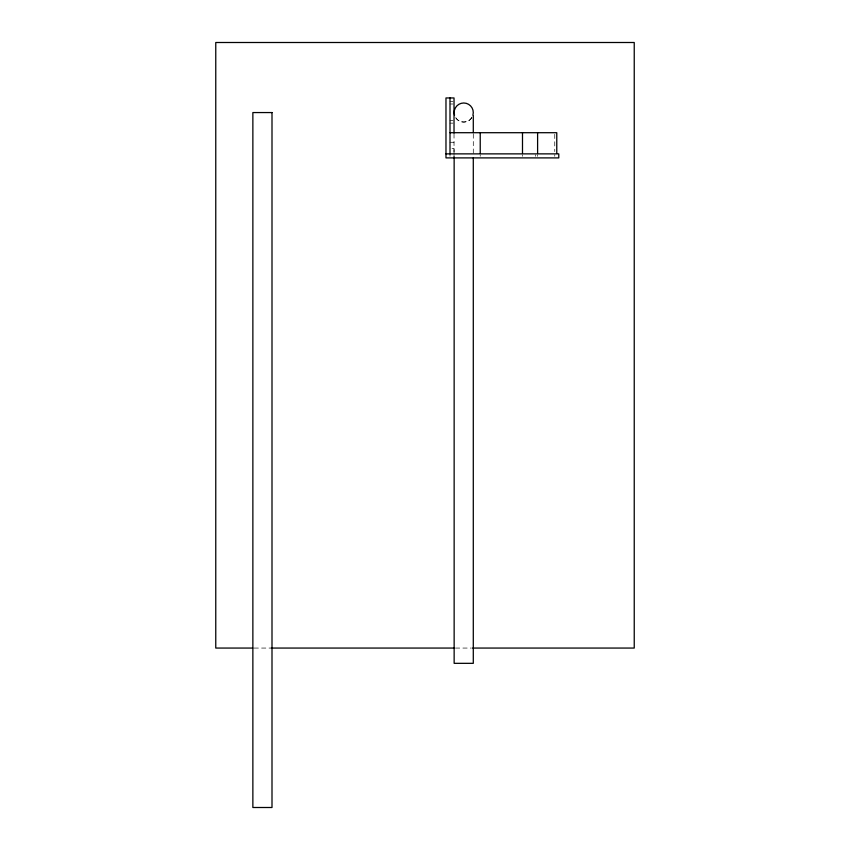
<?xml version="1.0" encoding="UTF-8"?>
<svg xmlns="http://www.w3.org/2000/svg" width="850" height="850" viewBox="0 0 850 850"><rect width="100%" height="100%" fill="white"/><g stroke="black" fill="none" stroke-linecap="round" stroke-linejoin="round"><path stroke-width="0.64" stroke-dasharray="4.25 3.19" d="M454.027 156.697L454.027 153.096M454.027 151.895L454.027 149.504M471.909 117.172C468.902 123.59 458.543 123.59 455.536 117.172M450.001 101.479L453.029 101.479M450.001 103.998L453.029 103.998M450.001 120.626L453.029 120.626M450.001 123.144L453.029 123.144M450.001 142.279L454.027 142.279M452.019 148.325L454.027 148.325M254.161 648.061L271.384 648.061M455.462 648.061L471.346 648.061M554.753 134.289L554.753 151.597M554.753 154.753L554.753 156.326M537.604 154.753L537.604 156.326M535.596 154.753L535.596 156.326M522.495 154.753L522.495 156.326M480.229 154.753L480.229 156.326M473.291 134.034L473.291 153.935M454.027 133.907L454.027 157.898M450.001 153.871L450.001 156.326M471.729 117.799A9.573 9.573 0 0 1 455.706 117.799"/><path stroke-width="1.27" d="M473.291 132.706L473.291 115.844M450.001 132.706L556.771 132.706L556.771 153.17M445.974 153.871L558.779 153.871L558.779 157.898L445.974 157.898L445.974 97.952L454.027 97.952L454.027 133.142M252.843 648.061L215.762 648.061L215.762 42.5L634.238 42.5L634.238 648.061L472.674 648.061M271.384 648.061L454.134 648.061M537.604 132.706L537.604 153.17M522.495 132.706L522.495 153.17M480.229 132.706L480.229 153.17M473.291 157.919L473.291 663.329L454.144 663.329L454.144 157.919M450.001 97.952L450.001 153.988M454.516 115.196A9.573 9.573 0 0 1 463.717 102.988A9.573 9.573 0 0 1 472.919 115.196M272 112.561L252.864 112.561L252.864 807.5L272 807.5L272 112.561"/></g></svg>
